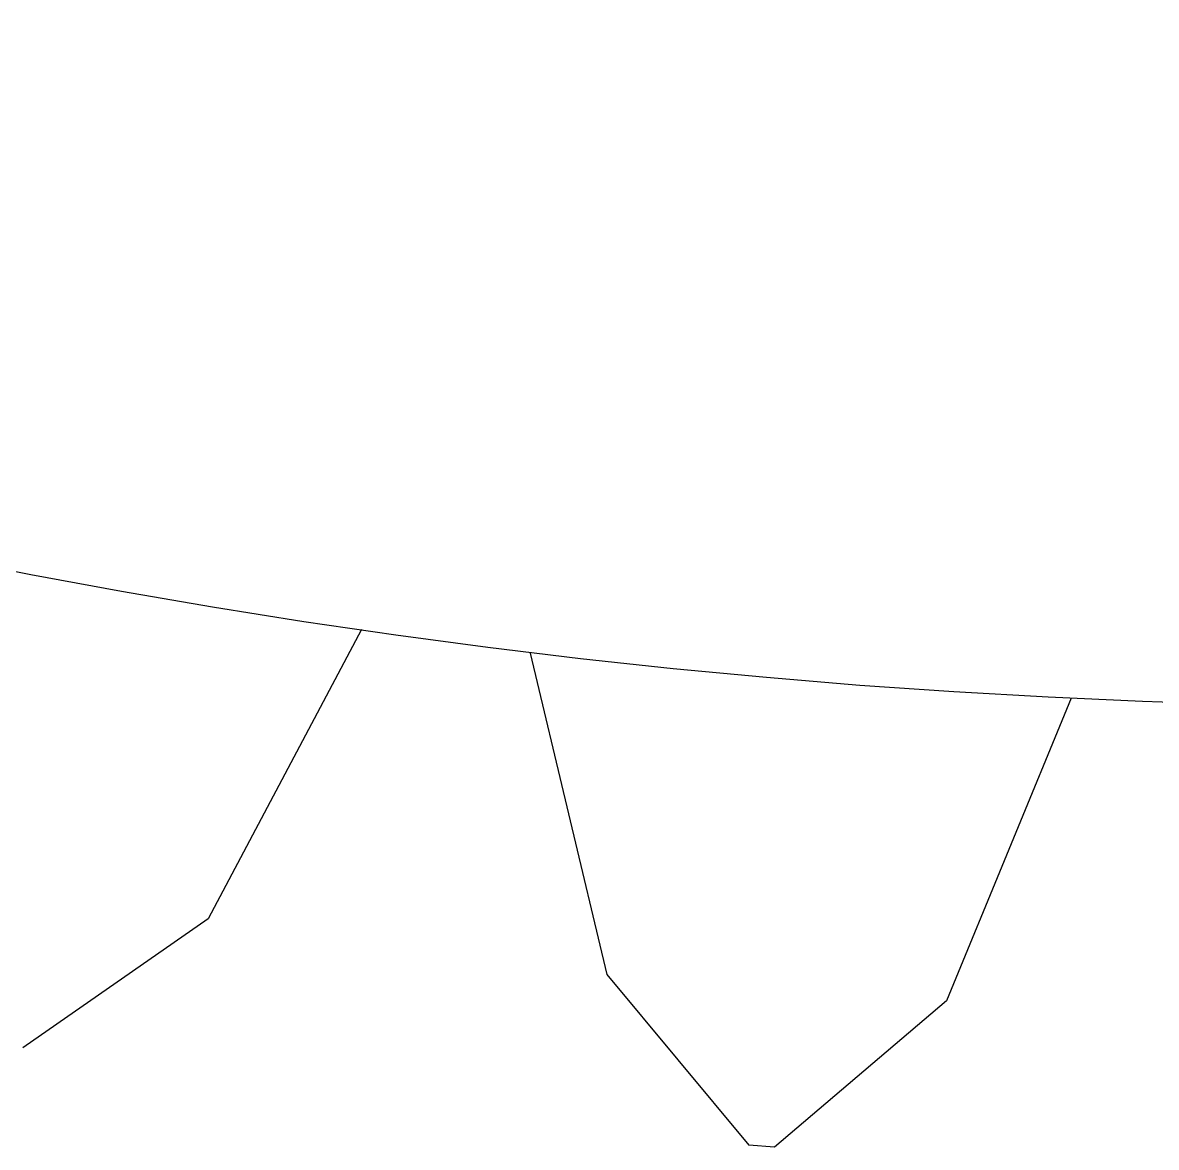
# Model space of a CAD drawing. Extents: x -381 to 213, y -63 to 250.
# Drawn here: x -129.96 to -120.36, y -53.65 to -44.12 of the extents above; entities that cross this region are included whole.
import ezdxf

# ---------------------------------------------------------------- set-up
doc = ezdxf.new("R2010")
doc.units = 0
doc.header["$MEASUREMENT"] = 0
doc.linetypes.add('K5LT_BASIC', pattern=[0])
doc.layers.add('Системный слой', color=7, linetype='Continuous')

# ---------------------------------------------------------------- blocks, each defined once
blk = doc.blocks.new('*U')
at = {"layer": 'Системный слой', "color": 5, "linetype": 'K5LT_BASIC'}
blk.add_line((88.476, -60.2842), (88.2598, -60.2662), dxfattribs=at)
blk.add_line((88.476, -60.2842), (88.2598, -60.2662), dxfattribs=at)
for points in [[(84.9767, -55.8959), (83.677, -58.3469), (82.1063, -59.4404)], [(84.9767, -55.8959), (83.677, -58.3469), (82.1063, -59.4404)], [(86.4066, -56.0987), (87.0561, -58.8195), (88.2598, -60.2662)], [(86.4066, -56.0987), (87.0561, -58.8195), (88.2598, -60.2662)], [(90.9909, -56.4791), (89.9338, -59.0441), (88.476, -60.2842)], [(90.9909, -56.4791), (89.9338, -59.0441), (88.476, -60.2842)]]:
    blk.add_lwpolyline(points, dxfattribs=at)
blk = doc.blocks.new('*F')
at = {"layer": 'Системный слой', "color": 5, "linetype": 'K5LT_BASIC'}
blk.add_circle((94.0125, 5.9815), 62.5341, dxfattribs=at)
blk.add_circle((94.0125, 5.9815), 62.5341, dxfattribs=at)
at = {"layer": 'Системный слой'}
blk.add_blockref('*U', (0, 0), dxfattribs=at)
blk.add_blockref('*U', (0, 0), dxfattribs=at)
blk.add_blockref('*U', (0, 0), dxfattribs=at)
blk.add_blockref('*U', (0, 0), dxfattribs=at)
blk.add_blockref('*U', (0, 0), dxfattribs=at)
blk.add_blockref('*U', (0, 0), dxfattribs=at)
blk.add_blockref('*U', (0, 0), dxfattribs=at)
blk.add_blockref('*U', (0, 0), dxfattribs=at)
blk.add_blockref('*U', (0, 0), dxfattribs=at)
blk.add_blockref('*U', (0, 0), dxfattribs=at)
blk.add_blockref('*U', (0, 0), dxfattribs=at)
blk.add_blockref('*U', (0, 0), dxfattribs=at)
blk.add_blockref('*U', (0, 0), dxfattribs=at)
blk.add_blockref('*U', (0, 0), dxfattribs=at)
blk.add_blockref('*U', (0, 0), dxfattribs=at)
blk.add_blockref('*U', (0, 0), dxfattribs=at)
blk.add_blockref('*U', (0, 0), dxfattribs=at)
blk.add_blockref('*U', (0, 0), dxfattribs=at)
blk.add_blockref('*U', (0, 0), dxfattribs=at)
blk.add_blockref('*U', (0, 0), dxfattribs=at)
blk.add_blockref('*U', (0, 0), dxfattribs=at)
blk.add_blockref('*U', (0, 0), dxfattribs=at)
blk.add_blockref('*U', (0, 0), dxfattribs=at)
blk.add_blockref('*U', (0, 0), dxfattribs=at)
blk.add_blockref('*U', (0, 0), dxfattribs=at)
blk.add_blockref('*U', (0, 0), dxfattribs=at)
blk.add_blockref('*U', (0, 0), dxfattribs=at)
blk.add_blockref('*U', (0, 0), dxfattribs=at)
blk.add_blockref('*U', (0, 0), dxfattribs=at)
blk.add_blockref('*U', (0, 0), dxfattribs=at)
blk.add_blockref('*U', (0, 0), dxfattribs=at)
blk.add_blockref('*U', (0, 0), dxfattribs=at)
blk.add_blockref('*U', (0, 0), dxfattribs=at)
blk.add_blockref('*U', (0, 0), dxfattribs=at)
blk.add_blockref('*U', (0, 0), dxfattribs=at)
blk.add_blockref('*U', (0, 0), dxfattribs=at)
blk.add_blockref('*U', (0, 0), dxfattribs=at)
blk.add_blockref('*U', (0, 0), dxfattribs=at)
blk.add_blockref('*U', (0, 0), dxfattribs=at)
blk.add_blockref('*U', (0, 0), dxfattribs=at)
blk.add_blockref('*U', (0, 0), dxfattribs=at)
blk.add_blockref('*U', (0, 0), dxfattribs=at)
blk.add_blockref('*U', (0, 0), dxfattribs=at)
blk.add_blockref('*U', (0, 0), dxfattribs=at)
blk.add_blockref('*U', (0, 0), dxfattribs=at)
blk.add_blockref('*U', (0, 0), dxfattribs=at)
blk.add_blockref('*U', (0, 0), dxfattribs=at)
blk.add_blockref('*U', (0, 0), dxfattribs=at)
blk.add_blockref('*U', (0, 0), dxfattribs=at)
blk.add_blockref('*U', (0, 0), dxfattribs=at)
blk.add_blockref('*U', (0, 0), dxfattribs=at)
blk.add_blockref('*U', (0, 0), dxfattribs=at)
blk.add_blockref('*U', (0, 0), dxfattribs=at)
blk.add_blockref('*U', (0, 0), dxfattribs=at)
blk.add_blockref('*U', (0, 0), dxfattribs=at)
blk.add_blockref('*U', (0, 0), dxfattribs=at)
blk.add_blockref('*U', (0, 0), dxfattribs=at)
blk.add_blockref('*U', (0, 0), dxfattribs=at)
blk.add_blockref('*U', (0, 0), dxfattribs=at)
blk.add_blockref('*U', (0, 0), dxfattribs=at)
blk.add_blockref('*U', (0, 0), dxfattribs=at)
blk.add_blockref('*U', (0, 0), dxfattribs=at)
blk.add_blockref('*U', (0, 0), dxfattribs=at)
blk.add_blockref('*U', (0, 0), dxfattribs=at)
blk.add_blockref('*U', (0, 0), dxfattribs=at)
blk.add_blockref('*U', (0, 0), dxfattribs=at)
blk.add_blockref('*U', (0, 0), dxfattribs=at)
blk.add_blockref('*U', (0, 0), dxfattribs=at)
blk.add_blockref('*U', (0, 0), dxfattribs=at)
blk.add_blockref('*U', (0, 0), dxfattribs=at)
blk.add_blockref('*U', (0, 0), dxfattribs=at)
blk.add_blockref('*U', (0, 0), dxfattribs=at)
blk.add_blockref('*U', (0, 0), dxfattribs=at)
blk.add_blockref('*U', (0, 0), dxfattribs=at)
blk.add_blockref('*U', (0, 0), dxfattribs=at)
blk.add_blockref('*U', (0, 0), dxfattribs=at)
blk.add_blockref('*U', (0, 0), dxfattribs=at)
blk.add_blockref('*U', (0, 0), dxfattribs=at)
blk.add_blockref('*U', (0, 0), dxfattribs=at)
blk.add_blockref('*U', (0, 0), dxfattribs=at)
blk.add_blockref('*U', (0, 0), dxfattribs=at)
blk.add_blockref('*U', (0, 0), dxfattribs=at)
blk.add_blockref('*U', (0, 0), dxfattribs=at)
blk.add_blockref('*U', (0, 0), dxfattribs=at)
blk.add_blockref('*U', (0, 0), dxfattribs=at)
blk.add_blockref('*U', (0, 0), dxfattribs=at)
blk.add_blockref('*U', (0, 0), dxfattribs=at)
blk.add_blockref('*U', (0, 0), dxfattribs=at)
blk.add_blockref('*U', (0, 0), dxfattribs=at)
blk.add_blockref('*U', (0, 0), dxfattribs=at)
blk.add_blockref('*U', (0, 0), dxfattribs=at)
blk.add_blockref('*U', (0, 0), dxfattribs=at)
blk.add_blockref('*U', (0, 0), dxfattribs=at)
blk.add_blockref('*U', (0, 0), dxfattribs=at)
blk.add_blockref('*U', (0, 0), dxfattribs=at)
blk.add_blockref('*U', (0, 0), dxfattribs=at)
blk.add_blockref('*U', (0, 0), dxfattribs=at)
blk.add_blockref('*U', (0, 0), dxfattribs=at)
blk.add_blockref('*U', (0, 0), dxfattribs=at)
blk.add_blockref('*U', (0, 0), dxfattribs=at)
blk.add_blockref('*U', (0, 0), dxfattribs=at)
blk.add_blockref('*U', (0, 0), dxfattribs=at)
blk.add_blockref('*U', (0, 0), dxfattribs=at)
blk.add_blockref('*U', (0, 0), dxfattribs=at)
blk.add_blockref('*U', (0, 0), dxfattribs=at)
blk.add_blockref('*U', (0, 0), dxfattribs=at)
blk.add_blockref('*U', (0, 0), dxfattribs=at)
blk.add_blockref('*U', (0, 0), dxfattribs=at)
blk.add_blockref('*U', (0, 0), dxfattribs=at)
blk.add_blockref('*U', (0, 0), dxfattribs=at)
blk.add_blockref('*U', (0, 0), dxfattribs=at)
blk.add_blockref('*U', (0, 0), dxfattribs=at)
blk.add_blockref('*U', (0, 0), dxfattribs=at)
blk.add_blockref('*U', (0, 0), dxfattribs=at)
blk.add_blockref('*U', (0, 0), dxfattribs=at)
blk.add_blockref('*U', (0, 0), dxfattribs=at)
blk.add_blockref('*U', (0, 0), dxfattribs=at)
blk.add_blockref('*U', (0, 0), dxfattribs=at)
blk.add_blockref('*U', (0, 0), dxfattribs=at)
blk.add_blockref('*U', (0, 0), dxfattribs=at)
blk.add_blockref('*U', (0, 0), dxfattribs=at)
blk.add_blockref('*U', (0, 0), dxfattribs=at)
blk.add_blockref('*U', (0, 0), dxfattribs=at)
blk.add_blockref('*U', (0, 0), dxfattribs=at)
blk.add_blockref('*U', (0, 0), dxfattribs=at)
blk.add_blockref('*U', (0, 0), dxfattribs=at)
blk.add_blockref('*U', (0, 0), dxfattribs=at)
blk.add_blockref('*U', (0, 0), dxfattribs=at)
blk.add_blockref('*U', (0, 0), dxfattribs=at)
blk.add_blockref('*U', (0, 0), dxfattribs=at)
blk.add_blockref('*U', (0, 0), dxfattribs=at)
blk.add_blockref('*U', (0, 0), dxfattribs=at)
blk.add_blockref('*U', (0, 0), dxfattribs=at)
blk.add_blockref('*U', (0, 0), dxfattribs=at)
blk.add_blockref('*U', (0, 0), dxfattribs=at)
blk.add_blockref('*U', (0, 0), dxfattribs=at)
blk.add_blockref('*U', (0, 0), dxfattribs=at)
blk.add_blockref('*U', (0, 0), dxfattribs=at)
blk.add_blockref('*U', (0, 0), dxfattribs=at)
blk.add_blockref('*U', (0, 0), dxfattribs=at)
blk.add_blockref('*U', (0, 0), dxfattribs=at)
blk.add_blockref('*U', (0, 0), dxfattribs=at)
blk.add_blockref('*U', (0, 0), dxfattribs=at)
blk.add_blockref('*U', (0, 0), dxfattribs=at)
blk.add_blockref('*U', (0, 0), dxfattribs=at)
blk.add_blockref('*U', (0, 0), dxfattribs=at)
blk.add_blockref('*U', (0, 0), dxfattribs=at)
blk.add_blockref('*U', (0, 0), dxfattribs=at)
blk.add_blockref('*U', (0, 0), dxfattribs=at)
blk.add_blockref('*U', (0, 0), dxfattribs=at)
blk.add_blockref('*U', (0, 0), dxfattribs=at)
blk.add_blockref('*U', (0, 0), dxfattribs=at)
blk.add_blockref('*U', (0, 0), dxfattribs=at)
blk.add_blockref('*U', (0, 0), dxfattribs=at)
blk.add_blockref('*U', (0, 0), dxfattribs=at)
blk.add_blockref('*U', (0, 0), dxfattribs=at)
blk.add_blockref('*U', (0, 0), dxfattribs=at)
blk.add_blockref('*U', (0, 0), dxfattribs=at)
blk.add_blockref('*U', (0, 0), dxfattribs=at)
blk.add_blockref('*U', (0, 0), dxfattribs=at)
blk.add_blockref('*U', (0, 0), dxfattribs=at)
blk.add_blockref('*U', (0, 0), dxfattribs=at)
blk.add_blockref('*U', (0, 0), dxfattribs=at)
blk.add_blockref('*U', (0, 0), dxfattribs=at)
blk.add_blockref('*U', (0, 0), dxfattribs=at)
blk.add_blockref('*U', (0, 0), dxfattribs=at)
blk.add_blockref('*U', (0, 0), dxfattribs=at)
blk.add_blockref('*U', (0, 0), dxfattribs=at)
blk.add_blockref('*U', (0, 0), dxfattribs=at)
blk.add_blockref('*U', (0, 0), dxfattribs=at)
blk.add_blockref('*U', (0, 0), dxfattribs=at)
blk.add_blockref('*U', (0, 0), dxfattribs=at)
blk.add_blockref('*U', (0, 0), dxfattribs=at)
blk.add_blockref('*U', (0, 0), dxfattribs=at)
blk.add_blockref('*U', (0, 0), dxfattribs=at)
blk.add_blockref('*U', (0, 0), dxfattribs=at)
blk.add_blockref('*U', (0, 0), dxfattribs=at)
blk.add_blockref('*U', (0, 0), dxfattribs=at)
blk.add_blockref('*U', (0, 0), dxfattribs=at)
blk.add_blockref('*U', (0, 0), dxfattribs=at)
blk.add_blockref('*U', (0, 0), dxfattribs=at)
blk.add_blockref('*U', (0, 0), dxfattribs=at)
blk.add_blockref('*U', (0, 0), dxfattribs=at)
blk.add_blockref('*U', (0, 0), dxfattribs=at)
blk.add_blockref('*U', (0, 0), dxfattribs=at)
blk.add_blockref('*U', (0, 0), dxfattribs=at)
blk.add_blockref('*U', (0, 0), dxfattribs=at)
blk.add_blockref('*U', (0, 0), dxfattribs=at)
blk.add_blockref('*U', (0, 0), dxfattribs=at)
blk.add_blockref('*U', (0, 0), dxfattribs=at)
blk.add_blockref('*U', (0, 0), dxfattribs=at)
blk.add_blockref('*U', (0, 0), dxfattribs=at)
blk.add_blockref('*U', (0, 0), dxfattribs=at)
blk.add_blockref('*U', (0, 0), dxfattribs=at)
blk.add_blockref('*U', (0, 0), dxfattribs=at)
blk.add_blockref('*U', (0, 0), dxfattribs=at)
blk.add_blockref('*U', (0, 0), dxfattribs=at)
blk.add_blockref('*U', (0, 0), dxfattribs=at)
blk.add_blockref('*U', (0, 0), dxfattribs=at)
blk.add_blockref('*U', (0, 0), dxfattribs=at)
blk.add_blockref('*U', (0, 0), dxfattribs=at)
blk.add_blockref('*U', (0, 0), dxfattribs=at)
blk.add_blockref('*U', (0, 0), dxfattribs=at)
blk.add_blockref('*U', (0, 0), dxfattribs=at)
blk.add_blockref('*U', (0, 0), dxfattribs=at)
blk.add_blockref('*U', (0, 0), dxfattribs=at)
blk.add_blockref('*U', (0, 0), dxfattribs=at)

msp = doc.modelspace()

# ---------------------------------------------------------------- block references
at = {"layer": 'Системный слой'}
msp.add_blockref('*F', (-212.0681, 6.6367), dxfattribs=at)

doc.saveas('drawing.dxf')
